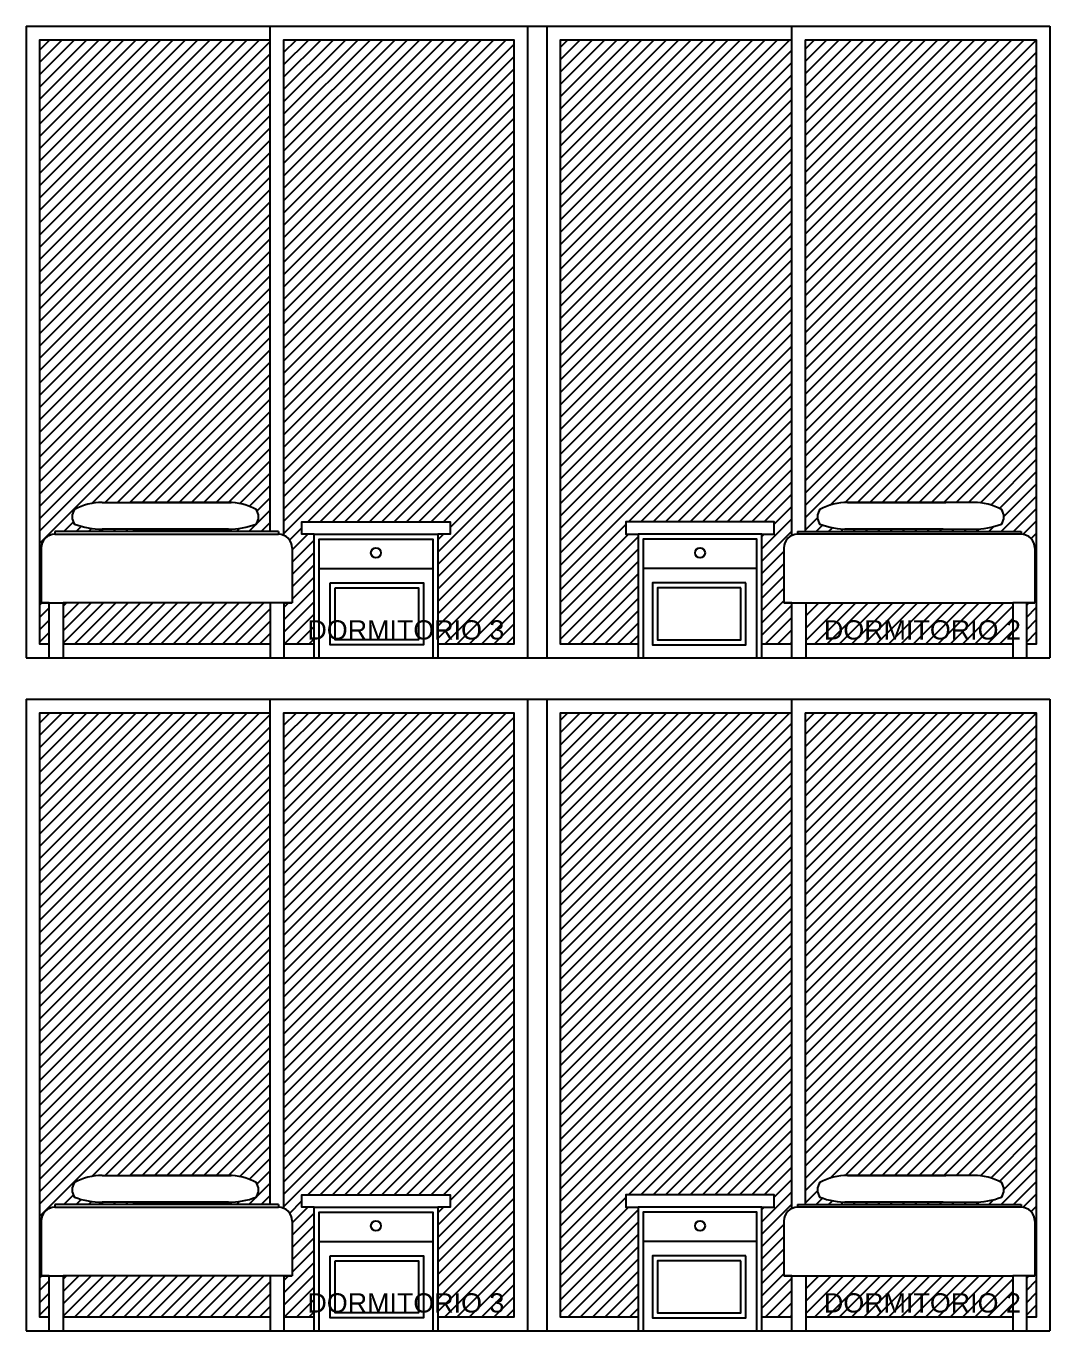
# Model space of a CAD drawing. Header units: millimetres. Extents: x 1217 to 2428, y 234 to 644.
# Drawn here: x 2255.974 to 2259.702, y 414.151 to 418.901 of the extents above; entities that cross this region are included whole.
import ezdxf

# ---------------------------------------------------------------- set-up
doc = ezdxf.new("R2010")
doc.units = ezdxf.units.MM
for name, color, linetype in [('0.1', 251, 'Continuous'), ('0.3', 6, 'Continuous'), ('MURO', 5, 'Continuous'), ('Texto', 1, 'Continuous')]:
    doc.layers.add(name, color=color, linetype=linetype)
doc.styles.get("Standard").update_dxf_attribs({"font": 'arial.ttf'})
pattern_1 = [(45, (422.33998, -283.023547), (-0.0224506403, 0.0224506403), [])]
pattern_2 = [(45, (422.33998, -280.573547), (-0.0224506403, 0.0224506403), [])]

msp = doc.modelspace()

# ---------------------------------------------------------------- hatches: boundary and pattern name
at = {"layer": '0.1', "ltscale": 3}
h = msp.add_hatch(dxfattribs=at)
h.set_pattern_fill('ANSI31', color=256, scale=0.01)
h.set_pattern_definition(pattern_2)
h.paths.add_polyline_path([(2257.07145, 418.85099), (2257.74959, 418.85099), (2257.74959, 416.65099), (2257.4732, 416.65099), (2257.4732, 417.05099), (2257.5182, 417.05099), (2257.5182, 417.09599), (2257.4732, 417.09599), (2257.07145, 417.09599)])
h.paths.add_polyline_path([(2256.912, 418.85099), (2257.07145, 418.85099), (2257.07145, 417.09599), (2256.9782, 417.09599), (2256.9782, 417.05099), (2257.0232, 417.05099), (2257.0232, 416.65099), (2256.91338, 416.65099), (2256.91338, 416.80099), (2256.94338, 416.80099), (2256.94338, 417.00099, 0.3063972), (2256.912, 417.0474)])
h.paths.add_polyline_path([(2256.02441, 418.85099), (2256.862, 418.85099), (2256.862, 417.06099), (2256.07897, 417.06099), (2256.07898, 417.05099, 0.4142136), (2256.02898, 417.00099), (2256.02898, 416.80099), (2256.05898, 416.80099), (2256.05898, 416.65099), (2256.02441, 416.65099)])
h.paths.add_polyline_path([(2256.15083, 417.08802, -0.340832), (2256.15083, 417.1411, -0.1255988), (2256.25178, 417.16687), (2256.71083, 417.16687, -0.1255988), (2256.81178, 417.1411, -0.340832), (2256.81178, 417.08802, -0.0910283), (2256.71083, 417.06949), (2256.25178, 417.06949, -0.0910283)], flags=16)
h.paths.add_polyline_path([(2256.10898, 416.80099), (2256.86338, 416.80099), (2256.86338, 416.65099), (2256.10898, 416.65099)])
h.paths.add_polyline_path([(2257.7347, 416.62919), (2256.98256, 416.62919), (2256.98256, 416.77344), (2257.7347, 416.77344)], flags=9)
h = msp.add_hatch(dxfattribs=at)
h.set_pattern_fill('ANSI31', color=256, scale=0.01)
h.set_pattern_definition(pattern_2)
h.paths.add_polyline_path([(2258.81057, 418.85099), (2259.65155, 418.85099), (2259.64698, 417.00099, 0.4142136), (2259.59698, 417.05099), (2259.59699, 417.06099), (2258.81057, 417.06099)])
h.paths.add_polyline_path([(2258.86418, 417.08802, -0.340832), (2258.86418, 417.1411, -0.1255988), (2258.96513, 417.16687), (2259.32258, 417.16687), (2259.42418, 417.16687, -0.1255988), (2259.52513, 417.1411, -0.340832), (2259.52513, 417.08802, -0.0910283), (2259.42418, 417.06949), (2258.96513, 417.06949, -0.0910283)], flags=16)
h.paths.add_polyline_path([(2258.81258, 416.80099), (2259.56698, 416.80099), (2259.56698, 416.65099), (2258.81258, 416.65099)])
h.paths.add_polyline_path([(2259.61698, 416.80099), (2259.64698, 416.80099), (2259.64698, 417.00099), (2259.65155, 418.85099), (2259.65155, 416.65099), (2259.61698, 416.65099)])
h.paths.add_polyline_path([(2257.91959, 418.85099), (2258.76057, 418.85099), (2258.76057, 417.04589, 0.2861952), (2258.73258, 417.00099), (2258.73258, 416.80099), (2258.76258, 416.80099), (2258.76258, 416.65099), (2258.65276, 416.65099), (2258.65276, 417.05099), (2258.69776, 417.05099), (2258.69776, 417.09599), (2258.20276, 417.09599), (2258.15776, 417.09599), (2258.15776, 417.05099), (2258.20276, 417.05099), (2258.20276, 416.65099), (2257.91959, 416.65099)])
h = msp.add_hatch(dxfattribs=at)
h.set_pattern_fill('ANSI31', color=256, scale=0.01)
h.set_pattern_definition(pattern_1)
h.paths.add_polyline_path([(2257.07145, 416.40099), (2257.74959, 416.40099), (2257.74959, 414.20099), (2257.4732, 414.20099), (2257.4732, 414.60099), (2257.5182, 414.60099), (2257.5182, 414.64599), (2257.4732, 414.64599), (2257.07145, 414.64599)])
h.paths.add_polyline_path([(2256.912, 416.40099), (2257.07145, 416.40099), (2257.07145, 414.64599), (2256.9782, 414.64599), (2256.9782, 414.60099), (2257.0232, 414.60099), (2257.0232, 414.20099), (2256.91338, 414.20099), (2256.91338, 414.35099), (2256.94338, 414.35099), (2256.94338, 414.55099, 0.3063972), (2256.912, 414.5974)])
h.paths.add_polyline_path([(2256.02441, 416.40099), (2256.862, 416.40099), (2256.862, 414.61099), (2256.07897, 414.61099), (2256.07898, 414.60099, 0.4142136), (2256.02898, 414.55099), (2256.02898, 414.35099), (2256.05898, 414.35099), (2256.05898, 414.20099), (2256.02441, 414.20099)])
h.paths.add_polyline_path([(2256.15083, 414.63802, -0.340832), (2256.15083, 414.6911, -0.1255988), (2256.25178, 414.71687), (2256.71083, 414.71687, -0.1255988), (2256.81178, 414.6911, -0.340832), (2256.81178, 414.63802, -0.0910283), (2256.71083, 414.61948), (2256.25178, 414.61948, -0.0910283)], flags=16)
h.paths.add_polyline_path([(2256.10898, 414.35099), (2256.86338, 414.35099), (2256.86338, 414.20099), (2256.10898, 414.20099)])
h.paths.add_polyline_path([(2257.7347, 414.17919), (2256.98256, 414.17919), (2256.98256, 414.32344), (2257.7347, 414.32344)], flags=9)
h = msp.add_hatch(dxfattribs=at)
h.set_pattern_fill('ANSI31', color=256, scale=0.01)
h.set_pattern_definition(pattern_1)
h.paths.add_polyline_path([(2258.81057, 416.40099), (2259.65155, 416.40099), (2259.64698, 414.55099, 0.4142136), (2259.59698, 414.60099), (2259.59699, 414.61099), (2258.81057, 414.61099)])
h.paths.add_polyline_path([(2258.86418, 414.63802, -0.340832), (2258.86418, 414.6911, -0.1255988), (2258.96513, 414.71687), (2259.32258, 414.71687), (2259.42418, 414.71687, -0.1255988), (2259.52513, 414.6911, -0.340832), (2259.52513, 414.63802, -0.0910283), (2259.42418, 414.61948), (2258.96513, 414.61948, -0.0910283)], flags=16)
h.paths.add_polyline_path([(2258.81258, 414.35099), (2259.56698, 414.35099), (2259.56698, 414.20099), (2258.81258, 414.20099)])
h.paths.add_polyline_path([(2259.61698, 414.35099), (2259.64698, 414.35099), (2259.64698, 414.55099), (2259.65155, 416.40099), (2259.65155, 414.20099), (2259.61698, 414.20099)])
h.paths.add_polyline_path([(2257.91959, 416.40099), (2258.76057, 416.40099), (2258.76057, 414.59589, 0.2861952), (2258.73258, 414.55099), (2258.73258, 414.35099), (2258.76258, 414.35099), (2258.76258, 414.20099), (2258.65276, 414.20099), (2258.65276, 414.60099), (2258.69776, 414.60099), (2258.69776, 414.64599), (2258.20276, 414.64599), (2258.15776, 414.64599), (2258.15776, 414.60099), (2258.20276, 414.60099), (2258.20276, 414.20099), (2257.91959, 414.20099)])

# ---------------------------------------------------------------- linework, layer by layer
at = {"layer": '0.1', "linetype": 'ByBlock'}
for p, q in [((2256.89338, 417.06099, 0), (2256.07897, 417.06099, 0)), ((2256.07898, 417.05099, 0), (2256.89337, 417.05099, 0)), ((2258.78258, 417.06099, 0), (2259.59699, 417.06099, 0)), ((2259.59698, 417.05099, 0), (2258.78259, 417.05099, 0)), ((2256.02898, 417.00099, 0), (2256.02898, 416.80099, 0)), ((2256.94338, 417.00099, 0), (2256.94338, 416.80099, 0)), ((2258.73258, 417.00099, 0), (2258.73258, 416.80099, 0)), ((2259.64698, 417.00099, 0), (2259.64698, 416.80099, 0)), ((2256.02898, 416.80099, 0), (2256.10898, 416.80099, 0)), ((2256.05898, 416.80099, 0), (2256.02898, 416.80099, 0)), ((2256.05898, 416.60099, 0), (2256.05898, 416.80099, 0)), ((2256.94338, 416.80099, 0), (2256.10898, 416.80099, 0)), ((2256.10898, 416.80099, 0), (2256.10898, 416.60099, 0)), ((2256.94338, 416.80099, 0), (2256.86338, 416.80099, 0)), ((2256.91338, 416.80099, 0), (2256.94338, 416.80099, 0)), ((2256.91338, 416.60099, 0), (2256.91338, 416.80099, 0)), ((2258.73258, 416.80099, 0), (2258.81258, 416.80099, 0)), ((2258.73258, 416.80099, 0), (2259.56698, 416.80099, 0)), ((2258.76258, 416.80099, 0), (2258.73258, 416.80099, 0)), ((2258.76258, 416.60099, 0), (2258.76258, 416.80099, 0)), ((2259.56698, 416.80099, 0), (2259.56698, 416.60099, 0)), ((2259.64698, 416.80099, 0), (2259.56698, 416.80099, 0)), ((2259.61698, 416.80099, 0), (2259.64698, 416.80099, 0)), ((2259.61698, 416.60099, 0), (2259.61698, 416.80099, 0)), ((2256.89338, 414.61099, 0), (2256.07897, 414.61099, 0)), ((2256.07898, 414.60099, 0), (2256.89337, 414.60099, 0)), ((2258.78258, 414.61099, 0), (2259.59699, 414.61099, 0)), ((2259.59698, 414.60099, 0), (2258.78259, 414.60099, 0)), ((2256.02898, 414.55099, 0), (2256.02898, 414.35099, 0)), ((2256.94338, 414.55099, 0), (2256.94338, 414.35099, 0)), ((2258.73258, 414.55099, 0), (2258.73258, 414.35099, 0)), ((2259.64698, 414.55099, 0), (2259.64698, 414.35099, 0)), ((2256.02898, 414.35099, 0), (2256.10898, 414.35099, 0)), ((2256.05898, 414.35099, 0), (2256.02898, 414.35099, 0)), ((2256.05898, 414.15099, 0), (2256.05898, 414.35099, 0)), ((2256.94338, 414.35099, 0), (2256.10898, 414.35099, 0)), ((2256.10898, 414.35099, 0), (2256.10898, 414.15099, 0)), ((2256.94338, 414.35099, 0), (2256.86338, 414.35099, 0)), ((2256.91338, 414.35099, 0), (2256.94338, 414.35099, 0)), ((2256.91338, 414.15099, 0), (2256.91338, 414.35099, 0)), ((2258.73258, 414.35099, 0), (2258.81258, 414.35099, 0)), ((2258.73258, 414.35099, 0), (2259.56698, 414.35099, 0)), ((2258.76258, 414.35099, 0), (2258.73258, 414.35099, 0)), ((2258.76258, 414.15099, 0), (2258.76258, 414.35099, 0)), ((2259.56698, 414.35099, 0), (2259.56698, 414.15099, 0)), ((2259.64698, 414.35099, 0), (2259.56698, 414.35099, 0)), ((2259.61698, 414.35099, 0), (2259.64698, 414.35099, 0)), ((2259.61698, 414.15099, 0), (2259.61698, 414.35099, 0))]:
    msp.add_line(p, q, dxfattribs=at)
at = {"layer": '0.1'}
for p, q in [((2256.86338, 416.80099, 0), (2256.86338, 416.60099, 0)), ((2258.81258, 416.80099, 0), (2258.81258, 416.60099, 0)), ((2256.86338, 414.35099, 0), (2256.86338, 414.15099, 0)), ((2258.81258, 414.35099, 0), (2258.81258, 414.15099, 0))]:
    msp.add_line(p, q, dxfattribs=at)
at = {"layer": '0.1', "ltscale": 3, "elevation": 0}
for points in [[(2256.862, 418.90099), (2256.862, 417.06099)], [(2258.76057, 418.90099), (2258.76057, 417.04589)], [(2256.05898, 416.65099), (2256.02441, 416.65099), (2256.02441, 418.85099), (2256.862, 418.85099)], [(2256.912, 418.85099), (2257.74959, 418.85099), (2257.74959, 416.65099), (2257.4732, 416.65099)], [(2256.912, 418.85099), (2256.912, 417.0474)], [(2258.20276, 416.65099), (2257.91959, 416.65099), (2257.91959, 418.85099), (2258.76057, 418.85099)], [(2258.81057, 418.85099), (2259.65155, 418.85099), (2259.65155, 416.65099), (2259.61698, 416.65099)], [(2258.81057, 418.85099), (2258.81057, 417.06099)], [(2256.86338, 416.65099), (2256.10898, 416.65099)], [(2257.0232, 416.65099), (2256.91338, 416.65099)], [(2258.76258, 416.65099), (2258.65276, 416.65099)], [(2259.56698, 416.65099), (2258.81258, 416.65099)], [(2256.862, 416.45099), (2256.862, 414.61099)], [(2258.76057, 416.45099), (2258.76057, 414.59589)], [(2256.05898, 414.20099), (2256.02441, 414.20099), (2256.02441, 416.40099), (2256.862, 416.40099)], [(2256.912, 416.40099), (2257.74959, 416.40099), (2257.74959, 414.20099), (2257.4732, 414.20099)], [(2256.912, 416.40099), (2256.912, 414.5974)], [(2258.20276, 414.20099), (2257.91959, 414.20099), (2257.91959, 416.40099), (2258.76057, 416.40099)], [(2258.81057, 416.40099), (2259.65155, 416.40099), (2259.65155, 414.20099), (2259.61698, 414.20099)], [(2258.81057, 416.40099), (2258.81057, 414.61099)], [(2256.86338, 414.20099), (2256.10898, 414.20099)], [(2257.0232, 414.20099), (2256.91338, 414.20099)], [(2258.76258, 414.20099), (2258.65276, 414.20099)], [(2259.56698, 414.20099), (2258.81258, 414.20099)]]:
    msp.add_lwpolyline(points, dxfattribs=at)
at = {"layer": '0.1', "elevation": 0}
for points in [[(2256.25175, 417.16687), (2256.72058, 417.16687)], [(2256.71083, 417.16687), (2256.35338, 417.16687)], [(2259.42421, 417.16687), (2258.95538, 417.16687)], [(2258.96513, 417.16687), (2259.32258, 417.16687)], [(2256.71083, 417.06949), (2256.25177, 417.06949)], [(2256.36313, 417.06949), (2256.72058, 417.06949)], [(2259.31282, 417.06949), (2258.95538, 417.06949)], [(2258.96513, 417.06949), (2259.42419, 417.06949)], [(2256.25175, 414.71687), (2256.72058, 414.71687)], [(2256.71083, 414.71687), (2256.35338, 414.71687)], [(2259.42421, 414.71687), (2258.95538, 414.71687)], [(2258.96513, 414.71687), (2259.32258, 414.71687)], [(2256.71083, 414.61948), (2256.25177, 414.61948)], [(2256.36313, 414.61948), (2256.72058, 414.61948)], [(2259.31282, 414.61948), (2258.95538, 414.61948)], [(2258.96513, 414.61948), (2259.42419, 414.61948)]]:
    msp.add_lwpolyline(points, dxfattribs=at)
at = {"layer": '0.1', "linetype": 'ByBlock', "elevation": 0}
for points in [[(2256.07897, 417.06099), (2256.07898, 417.05099)], [(2256.89338, 417.06099), (2256.89337, 417.05099)], [(2257.0232, 417.05099), (2256.9782, 417.05099), (2256.9782, 417.09599), (2257.4732, 417.09599), (2257.5182, 417.09599), (2257.5182, 417.05099), (2257.4732, 417.05099)], [(2257.0232, 416.60099), (2257.0232, 417.05099), (2257.4732, 417.05099), (2257.4732, 416.60099)], [(2258.65276, 417.05099), (2258.69776, 417.05099), (2258.69776, 417.09599), (2258.20276, 417.09599), (2258.15776, 417.09599), (2258.15776, 417.05099), (2258.20276, 417.05099)], [(2258.65276, 416.60099), (2258.65276, 417.05099), (2258.20276, 417.05099), (2258.20276, 416.60099)], [(2258.78258, 417.06099), (2258.78259, 417.05099)], [(2259.59699, 417.06099), (2259.59698, 417.05099)], [(2257.0412, 416.60099), (2257.0412, 417.03299), (2257.4552, 417.03299), (2257.4552, 416.60099)], [(2258.63476, 416.60099), (2258.63476, 417.03299), (2258.22076, 417.03299), (2258.22076, 416.60099)], [(2257.0412, 416.92609), (2257.4552, 416.92609)], [(2258.63476, 416.92609), (2258.22076, 416.92609)], [(2257.0232, 414.60099), (2256.9782, 414.60099), (2256.9782, 414.64599), (2257.4732, 414.64599), (2257.5182, 414.64599), (2257.5182, 414.60099), (2257.4732, 414.60099)], [(2258.65276, 414.60099), (2258.69776, 414.60099), (2258.69776, 414.64599), (2258.20276, 414.64599), (2258.15776, 414.64599), (2258.15776, 414.60099), (2258.20276, 414.60099)], [(2256.07897, 414.61099), (2256.07898, 414.60099)], [(2256.89338, 414.61099), (2256.89337, 414.60099)], [(2257.0232, 414.15099), (2257.0232, 414.60099), (2257.4732, 414.60099), (2257.4732, 414.15099)], [(2257.0412, 414.15099), (2257.0412, 414.58299), (2257.4552, 414.58299), (2257.4552, 414.15099)], [(2258.65276, 414.15099), (2258.65276, 414.60099), (2258.20276, 414.60099), (2258.20276, 414.15099)], [(2258.63476, 414.15099), (2258.63476, 414.58299), (2258.22076, 414.58299), (2258.22076, 414.15099)], [(2258.78258, 414.61099), (2258.78259, 414.60099)], [(2259.59699, 414.61099), (2259.59698, 414.60099)], [(2257.0412, 414.47609), (2257.4552, 414.47609)], [(2258.63476, 414.47609), (2258.22076, 414.47609)]]:
    msp.add_lwpolyline(points, dxfattribs=at)
for points in [[(2257.0818, 416.87377), (2257.42104, 416.87377), (2257.42104, 416.649), (2257.0818, 416.649)], [(2258.59416, 416.87377), (2258.25492, 416.87377), (2258.25492, 416.649), (2258.59416, 416.649)], [(2257.0998, 416.85577), (2257.40304, 416.85577), (2257.40304, 416.667), (2257.0998, 416.667)], [(2258.57616, 416.85577), (2258.27292, 416.85577), (2258.27292, 416.667), (2258.57616, 416.667)], [(2257.0818, 414.42377), (2257.42104, 414.42377), (2257.42104, 414.199), (2257.0818, 414.199)], [(2257.0998, 414.40577), (2257.40304, 414.40577), (2257.40304, 414.217), (2257.0998, 414.217)], [(2258.59416, 414.42377), (2258.25492, 414.42377), (2258.25492, 414.199), (2258.59416, 414.199)], [(2258.57616, 414.40577), (2258.27292, 414.40577), (2258.27292, 414.217), (2258.57616, 414.217)]]:
    msp.add_lwpolyline(points, close=True, dxfattribs=at)
at = {"layer": '0.1', "linetype": 'ByBlock'}
for centre in [(2257.2482, 416.98356, 0), (2258.42776, 416.98356, 0), (2257.2482, 414.53356, 0), (2258.42776, 414.53356, 0)]:
    msp.add_circle(centre, 0.01818, dxfattribs=at)
at = {"layer": '0.1'}
for centre, radius, start, end in [((2256.25178, 416.95621, 0), 0.21066, 90, 118.63518), ((2256.71083, 416.95621, 0), 0.21066, 61.36482, 90), ((2258.96513, 416.95621, 0), 0.21066, 90, 118.63518), ((2259.42418, 416.95621, 0), 0.21066, 61.36482, 90), ((2256.18524, 417.11456, 0), 0.04346, 142.3585, 217.6415), ((2256.77736, 417.11456, 0), 0.04346, 322.3585, 37.6415), ((2258.89859, 417.11456, 0), 0.04346, 142.3585, 217.6415), ((2259.49072, 417.11456, 0), 0.04346, 322.3585, 37.6415), ((2256.25178, 417.35371, 0), 0.28423, 249.1952, 270), ((2256.71083, 417.35371, 0), 0.28423, 270, 290.8048), ((2258.96513, 417.35371, 0), 0.28423, 249.1952, 270), ((2259.42418, 417.35371, 0), 0.28423, 270, 290.8048), ((2256.18524, 414.66456, 0), 0.04346, 142.3585, 217.6415), ((2256.25178, 414.50621, 0), 0.21066, 90, 118.63518), ((2256.71083, 414.50621, 0), 0.21066, 61.36482, 90), ((2256.77736, 414.66456, 0), 0.04346, 322.3585, 37.6415), ((2258.89859, 414.66456, 0), 0.04346, 142.3585, 217.6415), ((2258.96513, 414.50621, 0), 0.21066, 90, 118.63518), ((2259.42418, 414.50621, 0), 0.21066, 61.36482, 90), ((2259.49072, 414.66456, 0), 0.04346, 322.3585, 37.6415), ((2256.25178, 414.90371, 0), 0.28423, 249.1952, 270), ((2256.71083, 414.90371, 0), 0.28423, 270, 290.8048), ((2258.96513, 414.90371, 0), 0.28423, 249.1952, 270), ((2259.42418, 414.90371, 0), 0.28423, 270, 290.8048)]:
    msp.add_arc(centre, radius, start, end, dxfattribs=at)
at = {"layer": '0.1', "linetype": 'ByBlock'}
for centre, start, end in [((2256.07898, 417.00099, 0), 90, 180), ((2256.89338, 417.00099, 0), 0, 90), ((2258.78258, 417.00099, 0), 90, 180), ((2259.59698, 417.00099, 0), 0, 90), ((2256.07898, 414.55099, 0), 90, 180), ((2256.89338, 414.55099, 0), 0, 90), ((2258.78258, 414.55099, 0), 90, 180), ((2259.59698, 414.55099, 0), 0, 90)]:
    msp.add_arc(centre, 0.05, start, end, dxfattribs=at)
at = {"layer": '0.3', "elevation": 0}
for points in [[(2257.79959, 418.90099), (2257.79959, 416.60099)], [(2257.86959, 418.90099), (2257.86959, 416.60099)], [(2257.79959, 416.45099), (2257.79959, 414.15099)], [(2257.86959, 416.45099), (2257.86959, 414.15099)]]:
    msp.add_lwpolyline(points, dxfattribs=at)
at = {"layer": 'MURO', "ltscale": 3, "elevation": 0}
for points in [[(2255.97441, 418.90099), (2255.97441, 416.60099)], [(2255.97441, 418.90099), (2259.70155, 418.90099)], [(2259.70155, 418.90099), (2259.70155, 416.60099)], [(2255.97441, 416.60099), (2259.70155, 416.60099)], [(2255.97441, 416.45099), (2255.97441, 414.15099)], [(2255.97441, 416.45099), (2259.70155, 416.45099)], [(2259.70155, 416.45099), (2259.70155, 414.15099)], [(2255.97441, 414.15099), (2259.70155, 414.15099)]]:
    msp.add_lwpolyline(points, dxfattribs=at)

# ---------------------------------------------------------------- texts
at = {"layer": 'Texto', "char_height": 0.07, "width": 1.0223839, "attachment_point": 5}
for s, insert in [('DORMITORIO 3', (2257.35708, 416.70241, 0)), ('DORMITORIO 2', (2259.23742, 416.70241, 0)), ('DORMITORIO 3', (2257.35708, 414.25241, 0)), ('DORMITORIO 2', (2259.23742, 414.25241, 0))]:
    msp.add_mtext(s, dxfattribs=dict(at, insert=insert))

doc.saveas('drawing.dxf')
